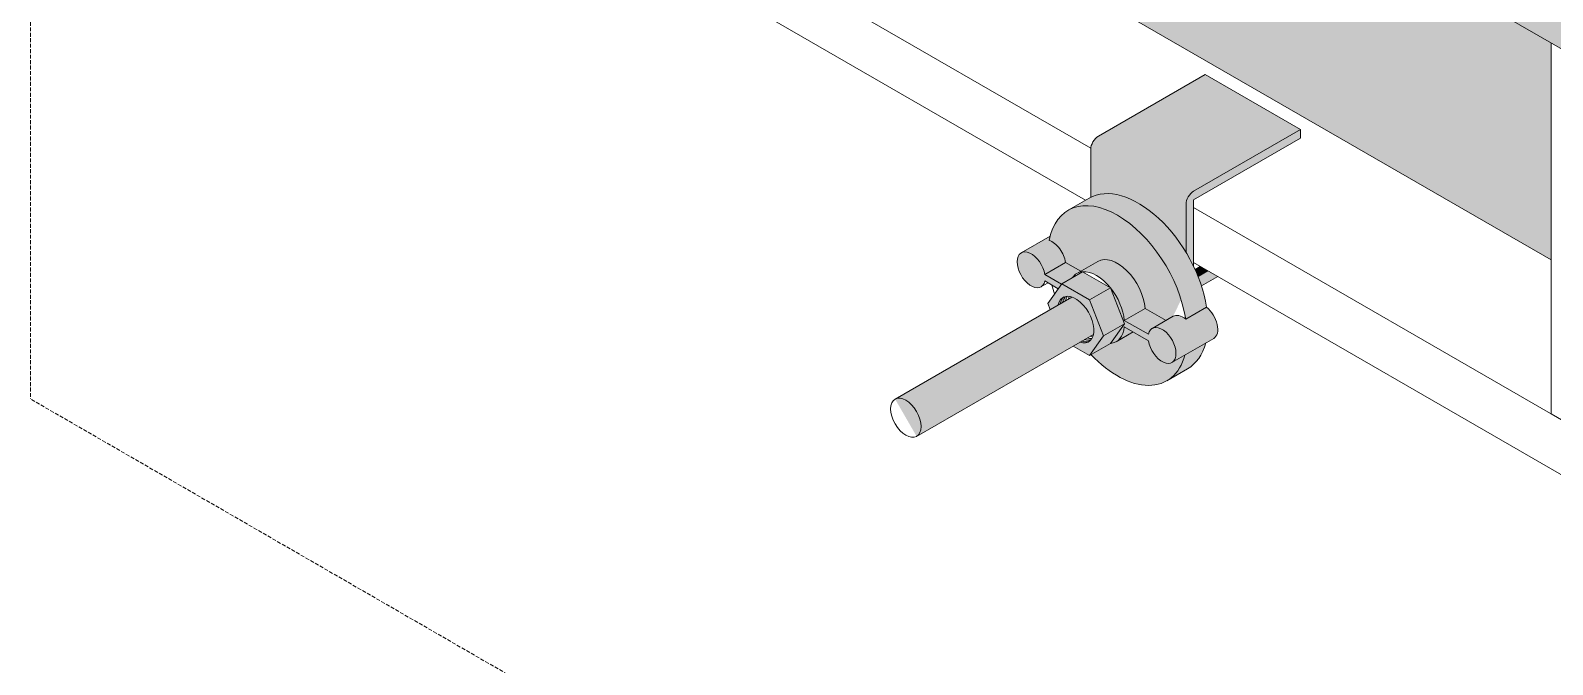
# Model space of a CAD drawing. Extents: x -20676 to 4767, y -817 to 13976.
# Drawn here: x -16681.4 to -16583.8, y 7913.7 to 7954.4 of the extents above; entities that cross this region are included whole.
import ezdxf

# ---------------------------------------------------------------- set-up
doc = ezdxf.new("R2010")
doc.units = 0
doc.linetypes.add('CABLIN', pattern=[0.35, 0.25, -0.1])
doc.layers.get('0').update_dxf_attribs({"lineweight": 13})
for name, color, linetype, lineweight in [('Demarcação 1', 252, 'Continuous', 9), ('Demarcação 2', 254, 'Continuous', 9), ('MADEIRA', 3, 'Continuous', 13), ('Perfil Metálico', 224, 'Continuous', 18)]:
    doc.layers.add(name, color=color, linetype=linetype, lineweight=lineweight)

msp = doc.modelspace()

# ---------------------------------------------------------------- hatches: boundary and pattern name
at = {"layer": 'Demarcação 1'}
h = msp.add_hatch(color=9, dxfattribs=at)
h.set_gradient(color1=(192, 192, 192), one_color=1, tint=1, name='CYLINDER')
edge = h.paths.add_edge_path()
edge.add_line((-16681.38794642308, 8030.847396369743), (-16681.38794642308, 8017.407396369741))
edge.add_line((-16681.38794642308, 8017.407396369712), (-16663.46800799137, 8007.061315092633))
edge.add_ellipse((-16662.63540159229, 8002.771448551368), major_axis=(-2.405775771988733, 4.166925868702711), ratio=0.5773502691896255, start_angle=300.8347082678111, end_angle=329.165291732172, ccw=False)
edge.add_line((-16661.80279519274, 8006.09990403494), (-16557.7802106557, 7946.042436850561))
edge.add_ellipse((-16556.80334912513, 7941.715245582785), major_axis=(-2.405775771988733, 4.166925868702711), ratio=0.5773502691896255, start_angle=298.3144101084296, end_angle=331.6855898879626, ccw=False)
edge.add_line((-16555.82648759398, 7944.914454315045), (-16465.21672930201, 7892.600885973994))
edge.add_ellipse((-16464.23986777167, 7888.273694706366), major_axis=(-2.405775771988733, 4.166925868702711), ratio=0.5773502691896255, start_angle=298.3144101104981, end_angle=331.68558988796246, ccw=False)
edge.add_line((-16463.26300624088, 7891.472903438447), (-16419.59035410876, 7866.258485973969))
edge.add_ellipse((-16418.61349257797, 7861.93129470637), major_axis=(-2.405775771988733, 4.166925868702711), ratio=0.5773502691896255, start_angle=239.31726136607142, end_angle=331.68558988665177, ccw=False)
edge.add_line((-16417.67551183705, 7865.152951272858), (-16411.62986372195, 7861.662494706366))
edge.add_line((-16411.62986372206, 7861.662494706379), (-16399.99048229515, 7868.382494706351))
edge.add_line((-16399.9904822951, 7868.382494706351), (-16681.38794642308, 8030.847396369729))
h = msp.add_hatch(color=9, dxfattribs=at)
h.set_gradient(color1=(192, 192, 192), one_color=1, tint=1, name='CYLINDER')
edge = h.paths.add_edge_path()
edge.add_ellipse((-16662.58454567595, 8002.788047886872), major_axis=(-2.405775771988733, 4.166925868702711), ratio=0.577350269189626, start_angle=240.7412064640886, end_angle=298.3144101108493, ccw=False)
edge.add_line((-16659.30986107763, 8001.96321265581), (-16560.67584111022, 7944.914938069076))
edge.add_ellipse((-16557.82403334235, 7941.125953275168), major_axis=(2.405775771988733, -4.166925868702711), ratio=0.5773502691896255, start_angle=179.9999999993248, end_angle=191.9510254062001, ccw=False)
edge.add_line((-16560.22980911429, 7945.29287914383), (-16559.20912489696, 7945.882171451534))
edge.add_ellipse((-16556.80334912513, 7941.715245582785), major_axis=(-2.405775771988733, 4.166925868702711), ratio=0.5773502691896255, start_angle=331.6855898879626, end_angle=360, ccw=False)
edge.add_line((-16557.7802106557, 7946.042436850559), (-16661.60768414538, 8005.98725661913))
edge = h.paths.add_edge_path()
edge.add_ellipse((-16662.58454567595, 8002.788047886872), major_axis=(-2.405775771988733, 4.166925868702711), ratio=0.577350269189626, start_angle=180, end_angle=208.9739441518216, ccw=False)
edge.add_line((-16660.17876990412, 7998.621122018156), (-16661.03202093159, 7998.128497307696))
edge.add_line((-16661.03202093153, 7998.128497307696), (-16561.11585247277, 7940.441870551918))
edge.add_line((-16561.11585247277, 7940.441870551917), (-16561.11378477553, 7940.443064337403))
edge.add_line((-16561.11378477553, 7940.44306433726), (-16561.22631406725, 7940.733091736778))
edge.add_line((-16561.22631406719, 7940.733091736778), (-16560.89420478295, 7941.205566920848))
edge.add_ellipse((-16557.82403334235, 7941.125953275168), major_axis=(2.405775771988733, -4.166925868702711), ratio=0.5773502691896255, start_angle=244.8768740700716, end_angle=250.5264724854344, ccw=False)
edge.add_line((-16561.02362467516, 7941.637508961734), (-16561.21664236101, 7941.748947774655))
edge.add_line((-16561.21664236095, 7941.748947774655), (-16561.62132437916, 7941.515304502724))
edge.add_ellipse((-16562.04286144131, 7942.383110198261), major_axis=(0.481155154397745, -0.8333851737405393), ratio=0.5773502691896261, start_angle=180.0000000003916, end_angle=359.9999999986215, ccw=False)
edge.add_ellipse((-16562.04286144131, 7942.383110198261), major_axis=(0.481155154397745, -0.8333851737405393), ratio=0.5773502691896261, start_angle=56.53695903280813, end_angle=180.0000000003912)
edge.add_line((-16562.52401659549, 7943.216495371929), (-16561.99015947529, 7943.524717923905))
edge.add_line((-16561.99015947529, 7943.524717923905), (-16659.31449034687, 7999.815490148216))
h = msp.add_hatch(color=256, dxfattribs=at)
h.dxf.hatch_style = 1
h.set_gradient(color1=(132, 132, 132), tint=1, name='SPHERICAL')
edge = h.paths.add_edge_path()
edge.add_line((-16599.97523398784, 7948.053921199707), (-16606.08463657716, 7951.581186429305))
edge.add_line((-16606.08463657722, 7951.581186429288), (-16612.92716747714, 7947.63064937219))
edge.add_ellipse((-16612.92716747713, 7947.066286935482), major_axis=(-0.3456000000000006, -0.598596759095805), ratio=0.5773502691896261, start_angle=224.9999999998697, end_angle=314.9999999999998)
edge.add_line((-16613.41591968439, 7946.784105717041), (-16613.41591968439, 7943.700843534501))
edge.add_ellipse((-16610.36121838999, 7938.177578556828), major_axis=(-3.15692307692308, 5.467951164817456), ratio=0.5773502691896258, start_angle=271.82644889274303, end_angle=358.1735511072676, ccw=False)
edge.add_line((-16607.30651709524, 7940.173578304833), (-16607.30651709524, 7943.377027111446))
edge.add_ellipse((-16606.81776488787, 7943.539021705899), major_axis=(0.3456000000000006, 0.598596759095805), ratio=0.5773502691896261, start_angle=44.99999999993469, end_angle=134.9999999999675, ccw=False)
edge.add_line((-16606.81776488787, 7944.10338414258), (-16599.97523398795, 7948.053921199678))
h = msp.add_hatch(color=256, dxfattribs=at)
h.dxf.hatch_style = 1
h.set_gradient(color1=(132, 132, 132), tint=1, name='SPHERICAL')
edge = h.paths.add_edge_path()
edge.add_line((-16599.97523398784, 7947.489558763), (-16599.97523398784, 7948.053921199678))
edge.add_line((-16599.97523398784, 7948.053921199707), (-16606.81776488775, 7944.103384142609))
edge.add_ellipse((-16606.81776488787, 7943.539021705899), major_axis=(0.3456000000000006, 0.598596759095805), ratio=0.5773502691896261, start_angle=44.99999999993486, end_angle=134.9999999999675)
edge.add_line((-16607.30651709524, 7943.256840487546), (-16607.30651709524, 7940.173578304832))
edge.add_ellipse((-16610.36121838999, 7938.177578556828), major_axis=(-3.15692307692308, 5.467951164817456), ratio=0.5773502691896258, start_angle=262.4688479150752, end_angle=271.82644889274303, ccw=False)
edge.add_line((-16606.81776488787, 7939.267848036088), (-16606.81776488787, 7943.539021705899))
edge.add_line((-16606.81776488787, 7943.539021705899), (-16599.97523398795, 7947.489558762998))
h = msp.add_hatch(color=256, dxfattribs=at)
h.dxf.hatch_style = 1
h.set_gradient(color1=(132, 132, 132), tint=1, name='SPHERICAL')
edge = h.paths.add_edge_path()
edge.add_ellipse((-16610.36121838999, 7938.177578556828), major_axis=(-3.15692307692308, 5.467951164817456), ratio=0.5773502691896258, start_angle=271.826448892743, end_angle=358.1735511072677)
edge.add_ellipse((-16610.36121838999, 7938.177578556828), major_axis=(-3.15692307692308, 5.467951164817456), ratio=0.5773502691896258, start_angle=358.1735511072677, end_angle=360.0000000000026)
edge.add_line((-16613.51814146647, 7943.645529721554), (-16614.85751049621, 7942.872244652081))
edge.add_ellipse((-16611.70058741926, 7937.404293487267), major_axis=(3.15692307692308, -5.467951164817456), ratio=0.5773502691896258, start_angle=56.29308563726602, end_angle=180.0000000000024, ccw=False)
edge.add_line((-16607.32246553553, 7935.886121751926), (-16605.9830965062, 7936.659406821604))
edge.add_ellipse((-16610.36121838999, 7938.177578556828), major_axis=(-3.15692307692308, 5.467951164817456), ratio=0.5773502691896258, start_angle=236.2930856372657, end_angle=249.994809911856)
edge.add_ellipse((-16610.36121838999, 7938.177578556828), major_axis=(-3.15692307692308, 5.467951164817456), ratio=0.5773502691896258, start_angle=249.994809911856, end_angle=256.001000546177)
edge.add_ellipse((-16610.36121838999, 7938.177578556828), major_axis=(-3.15692307692308, 5.467951164817456), ratio=0.5773502691896258, start_angle=256.001000546177, end_angle=260.5320794259401)
edge.add_ellipse((-16610.36121838999, 7938.177578556828), major_axis=(-3.15692307692308, 5.467951164817456), ratio=0.5773502691896258, start_angle=260.5320794259401, end_angle=262.4688479150752)
edge.add_ellipse((-16610.36121838999, 7938.177578556828), major_axis=(-3.15692307692308, 5.467951164817456), ratio=0.5773502691896258, start_angle=262.4688479150752, end_angle=271.826448892743)
h = msp.add_hatch(color=256, dxfattribs=at)
h.dxf.hatch_style = 1
h.set_gradient(color1=(132, 132, 132), tint=1, name='SPHERICAL')
edge = h.paths.add_edge_path()
edge.add_ellipse((-16611.70058741926, 7937.404293487267), major_axis=(3.15692307692308, -5.467951164817456), ratio=0.5773502691896258, start_angle=56.29308563726577, end_angle=180.0000000000022)
edge.add_ellipse((-16611.70058741926, 7937.404293487267), major_axis=(3.15692307692308, -5.467951164817456), ratio=0.5773502691896258, start_angle=180.0000000000022, end_angle=210.153771802942)
edge.add_ellipse((-16611.70058741926, 7937.404293487267), major_axis=(3.15692307692308, -5.467951164817456), ratio=0.5773502691896258, start_angle=210.153771802942, end_angle=213.7069143627306)
edge.add_ellipse((-16615.89727704395, 7939.827253371954), major_axis=(0.6313846153846155, -1.093590232963489), ratio=0.5773502691896261, start_angle=56.536959032804816, end_angle=146.7236510024918, ccw=False)
edge.add_line((-16615.02240485761, 7939.528355031489), (-16614.0475433432, 7938.965518473935))
edge.add_line((-16614.04754334309, 7938.96551847392), (-16612.81652408843, 7939.676247772015))
edge.add_ellipse((-16611.70058741926, 7937.404293487267), major_axis=(1.262769230769228, -2.187180465926976), ratio=0.5773502691896268, start_angle=50.739170477262576, end_angle=180, ccw=False)
edge.add_line((-16609.92371360869, 7936.584624266497), (-16608.58808448764, 7935.813498433838))
edge.add_line((-16608.58808448764, 7935.813498433838), (-16607.99379354732, 7936.156612468227))
edge.add_ellipse((-16607.50389779434, 7934.981333602551), major_axis=(0.6313846153846155, -1.093590232963489), ratio=0.5773502691896261, start_angle=123.276348997522, end_angle=180, ccw=False)
h = msp.add_hatch(color=256, dxfattribs=at)
h.dxf.hatch_style = 1
h.set_gradient(color1=(132, 132, 132), tint=1, name='SPHERICAL')
edge = h.paths.add_edge_path()
edge.add_ellipse((-16615.89727704395, 7939.827253371954), major_axis=(0.6313846153846155, -1.093590232963489), ratio=0.5773502691896261, start_angle=56.53695903280461, end_angle=146.7236510024917)
edge.add_ellipse((-16611.70058741926, 7937.404293487267), major_axis=(3.15692307692308, -5.467951164817456), ratio=0.5773502691896258, start_angle=210.1537718029421, end_angle=213.7069143627307, ccw=False)
edge.add_line((-16616.01611020176, 7941.216765326895), (-16617.86803068877, 7940.147558535373))
edge.add_ellipse((-16617.23664607345, 7939.053968302393), major_axis=(0.6313846153846155, -1.093590232963489), ratio=0.5773502691896261, start_angle=56.53695903281192, end_angle=180.0000000000038, ccw=False)
edge.add_line((-16616.36177388677, 7938.755069961899), (-16615.02240485761, 7939.528355031489))
h = msp.add_hatch(color=256, dxfattribs=at)
h.dxf.hatch_style = 1
h.set_gradient(color1=(132, 132, 132), tint=1, name='SPHERICAL')
edge = h.paths.add_edge_path()
edge.add_ellipse((-16617.23664607345, 7939.053968302393), major_axis=(0.6313846153846155, -1.093590232963489), ratio=0.5773502691896261, start_angle=56.53695903281174, end_angle=180.0000000000032)
edge.add_ellipse((-16617.23664607345, 7939.053968302393), major_axis=(0.6313846153846155, -1.093590232963489), ratio=0.5773502691896261, start_angle=180.0000000000032, end_angle=360.0000000000787)
edge.add_ellipse((-16617.23664607345, 7939.053968302393), major_axis=(0.6313846153846155, -1.093590232963489), ratio=0.5773502691896261, start_angle=360.0000000000787, end_angle=393.4630409671884)
edge.add_line((-16616.36177388677, 7938.342651258177), (-16615.49497045622, 7937.842202064216))
edge.add_line((-16615.49497045617, 7937.842202064245), (-16615.28876110416, 7938.135565743067))
edge.add_line((-16615.28876110404, 7938.135565743036), (-16616.36177388682, 7938.755069961899))
h = msp.add_hatch(color=256, dxfattribs=at)
h.dxf.hatch_style = 1
h.set_gradient(color1=(132, 132, 132), tint=1, name='SPHERICAL')
edge = h.paths.add_edge_path()
edge.add_line((-16615.02240485761, 7939.528355031489), (-16616.36177388677, 7938.755069961899))
edge.add_line((-16616.36177388677, 7938.755069961899), (-16615.28876110398, 7938.135565743036))
edge.add_line((-16615.28876110404, 7938.135565743036), (-16615.27223816373, 7938.159072100225))
edge.add_line((-16615.27223816367, 7938.159072100227), (-16614.58652658754, 7938.554967863352))
edge.add_ellipse((-16613.03995644806, 7936.631008417764), major_axis=(1.262769230769228, -2.187180465926976), ratio=0.5773502691896268, start_angle=179.9999999999906, end_angle=194.9999999998853, ccw=False)
edge.add_line((-16614.30272567917, 7938.818188883639), (-16614.0475433432, 7938.965518473922))
edge.add_line((-16614.04754334309, 7938.96551847392), (-16615.02240485761, 7939.528355031474))
h = msp.add_hatch(color=256, dxfattribs=at)
h.dxf.hatch_style = 1
h.set_gradient(color1=(132, 132, 132), tint=1, name='SPHERICAL')
edge = h.paths.add_edge_path()
edge.add_ellipse((-16611.70058741926, 7937.404293487267), major_axis=(1.262769230769228, -2.187180465926976), ratio=0.5773502691896268, start_angle=50.73917047726238, end_angle=180)
edge.add_line((-16612.9633566499, 7939.591473953229), (-16614.30272567906, 7938.818188883639))
edge.add_ellipse((-16613.03995644806, 7936.631008417764), major_axis=(1.262769230769228, -2.187180465926976), ratio=0.5773502691896268, start_angle=165.000000000028, end_angle=179.9999999999906, ccw=False)
edge.add_ellipse((-16613.03995644806, 7936.631008417764), major_axis=(1.262769230769228, -2.187180465926976), ratio=0.5773502691896268, start_angle=104.99999999997391, end_angle=165.000000000028, ccw=False)
edge.add_ellipse((-16613.03995644806, 7936.631008417764), major_axis=(1.262769230769228, -2.187180465926976), ratio=0.5773502691896268, start_angle=50.739170477262576, end_angle=104.99999999997391, ccw=False)
edge.add_line((-16611.26308263762, 7935.811339196935), (-16609.92371360863, 7936.584624266496))
h = msp.add_hatch(color=256, dxfattribs=at)
h.dxf.hatch_style = 1
h.set_gradient(color1=(132, 132, 132), tint=1, name='SPHERICAL')
edge = h.paths.add_edge_path()
edge.add_line((-16605.90135449979, 7938.988849559666), (-16606.39010670664, 7939.271030777991))
edge.add_line((-16606.39010670658, 7939.271030777989), (-16606.72800015413, 7939.075947904941))
edge.add_ellipse((-16610.36121838999, 7938.177578556828), major_axis=(-3.15692307692308, 5.467951164817456), ratio=0.5773502691896258, start_angle=256.0010005461772, end_angle=260.5320794259402, ccw=False)
edge.add_line((-16606.53438075997, 7938.623371677775), (-16605.90135449979, 7938.98884955965))
h = msp.add_hatch(color=256, dxfattribs=at)
h.dxf.hatch_style = 1
h.set_gradient(color1=(132, 132, 132), tint=1, name='SPHERICAL')
edge = h.paths.add_edge_path()
edge.add_line((-16605.26870514655, 7938.623589285602), (-16605.90135449967, 7938.988849559664))
edge.add_line((-16605.90135449979, 7938.988849559666), (-16606.53438075997, 7938.623371677792))
edge.add_ellipse((-16610.36121838999, 7938.177578556828), major_axis=(-3.15692307692308, 5.467951164817456), ratio=0.5773502691896258, start_angle=249.99480991185618, end_angle=256.0010005461772, ccw=False)
edge.add_line((-16606.31477888876, 7938.019638329233), (-16605.26870514655, 7938.623589285604))
h = msp.add_hatch(color=256, dxfattribs=at)
h.dxf.hatch_style = 1
h.set_gradient(color1=(132, 132, 132), tint=1, name='SPHERICAL')
edge = h.paths.add_edge_path()
edge.add_line((-16612.59350010525, 7934.826676588751), (-16613.48641279135, 7937.128025340744))
edge.add_line((-16613.486412791, 7937.128025340742), (-16615.27223816373, 7938.159072100239))
edge.add_line((-16615.27223816367, 7938.159072100227), (-16615.28876110398, 7938.135565743038))
edge.add_line((-16615.28876110404, 7938.135565743036), (-16615.49497045628, 7937.842202064243))
edge.add_line((-16615.49497045617, 7937.842202064245), (-16616.16515084978, 7936.888770107527))
edge.add_line((-16616.16515084978, 7936.888770107511), (-16616.01748691504, 7936.508188425443))
edge.add_line((-16616.01748691504, 7936.50818842546), (-16615.51319375034, 7936.79934221976))
edge.add_ellipse((-16614.37932547757, 7935.857723348117), major_axis=(-0.8208000000000009, 1.421667302852536), ratio=0.5773502691896264, start_angle=355.3200786188029, end_angle=392.6368975035609, ccw=False)
edge.add_ellipse((-16614.37932547757, 7935.857723348117), major_axis=(-0.8208000000000009, 1.421667302852536), ratio=0.5773502691896264, start_angle=349.0253361099256, end_angle=355.3200786188029, ccw=False)
edge.add_ellipse((-16614.37932547757, 7935.857723348117), major_axis=(-0.8208000000000009, 1.421667302852536), ratio=0.5773502691896264, start_angle=342.5928085264702, end_angle=349.0253361099256, ccw=False)
edge.add_ellipse((-16614.37932547757, 7935.857723348117), major_axis=(-0.8208000000000009, 1.421667302852536), ratio=0.5773502691896264, start_angle=335.92411531679977, end_angle=342.5928085264702, ccw=False)
edge.add_ellipse((-16614.37932547757, 7935.857723348117), major_axis=(-0.8208000000000009, 1.421667302852536), ratio=0.5773502691896264, start_angle=328.8867134268062, end_angle=335.92411531679977, ccw=False)
edge.add_line((-16614.62638082046, 7937.311343903782), (-16614.62785720422, 7937.31049151295))
edge.add_ellipse((-16614.37932547757, 7935.857723348117), major_axis=(-0.8208000000000009, 1.421667302852536), ratio=0.5773502691896264, start_angle=212.6368975035226, end_angle=327.36310249634704, ccw=False)
edge.add_ellipse((-16613.5310584256, 7936.347470558901), major_axis=(-0.8208000000000009, 1.421667302852536), ratio=0.5773502691896264, start_angle=147.3631024964393, end_angle=148.8867134268343, ccw=False)
edge.add_ellipse((-16614.37932547757, 7935.857723348117), major_axis=(-0.8208000000000009, 1.421667302852536), ratio=0.5773502691896264, start_angle=204.0758846831674, end_angle=211.1132865732151, ccw=False)
edge.add_ellipse((-16614.37932547757, 7935.857723348117), major_axis=(-0.8208000000000009, 1.421667302852536), ratio=0.5773502691896264, start_angle=197.407191473494, end_angle=204.0758846831674, ccw=False)
edge.add_ellipse((-16614.37932547757, 7935.857723348117), major_axis=(-0.8208000000000009, 1.421667302852536), ratio=0.5773502691896264, start_angle=190.974663889962, end_angle=197.407191473494, ccw=False)
edge.add_ellipse((-16614.37932547757, 7935.857723348117), major_axis=(-0.8208000000000009, 1.421667302852536), ratio=0.5773502691896264, start_angle=184.679921381206, end_angle=190.974663889962, ccw=False)
edge.add_ellipse((-16614.37932547757, 7935.857723348117), major_axis=(-0.8208000000000009, 1.421667302852536), ratio=0.5773502691896264, start_angle=147.3631024964393, end_angle=184.679921381206, ccw=False)
edge.add_line((-16614.13079375057, 7934.404955183312), (-16614.54349561652, 7934.166681649829))
edge.add_line((-16614.54349561657, 7934.166681649845), (-16613.486412791, 7933.556374596095))
edge.add_line((-16613.486412791, 7933.556374596095), (-16612.59350010525, 7934.826676588751))
h = msp.add_hatch(color=256, dxfattribs=at)
h.dxf.hatch_style = 1
h.set_gradient(color1=(132, 132, 132), tint=1, name='SPHERICAL')
h.paths.add_polyline_path([(-16613.9328691344, 7938.93235716973), (-16615.27223816367, 7938.159072100227), (-16613.486412791, 7937.128025340742), (-16612.14704376196, 7937.901310410216)])
h = msp.add_hatch(color=256, dxfattribs=at)
h.dxf.hatch_style = 1
h.set_gradient(color1=(132, 132, 132), tint=1, name='SPHERICAL')
edge = h.paths.add_edge_path()
edge.add_ellipse((-16614.37932547757, 7935.857723348117), major_axis=(-0.8208000000000009, 1.421667302852536), ratio=0.5773502691896264, start_angle=212.6368975035515, end_angle=327.3631024963466)
edge.add_line((-16614.62785720422, 7937.31049151295), (-16625.95936070806, 7930.768244914869))
edge.add_ellipse((-16625.26816070806, 7929.571051396617), major_axis=(0.6912000000000011, -1.19719351819161), ratio=0.5773502691896258, start_angle=0, end_angle=179.9999999999757, ccw=False)
edge.add_ellipse((-16625.26816070806, 7929.571051396617), major_axis=(0.6912000000000011, -1.19719351819161), ratio=0.5773502691896258, start_angle=179.9999999999754, end_angle=359.9999999999752)
edge.add_line((-16624.57696070806, 7928.373857878365), (-16613.24545720446, 7934.916104476577))
h = msp.add_hatch(color=256, dxfattribs=at)
h.dxf.hatch_style = 1
h.set_gradient(color1=(132, 132, 132), tint=1, name='SPHERICAL')
h.paths.add_polyline_path([(-16612.14704376196, 7937.901310410216), (-16613.486412791, 7937.128025340742), (-16612.59350010525, 7934.826676588751), (-16611.25413107586, 7935.599961658223)])
h = msp.add_hatch(color=256, dxfattribs=at)
h.dxf.hatch_style = 1
h.set_gradient(color1=(132, 132, 132), tint=1, name='SPHERICAL')
edge = h.paths.add_edge_path()
edge.add_ellipse((-16608.84326682315, 7934.208048533166), major_axis=(0.6313846153846155, -1.093590232963489), ratio=0.5773502691896261, start_angle=360.0000000000039, end_angle=540.0000000000034)
edge.add_ellipse((-16608.84326682315, 7934.208048533166), major_axis=(0.6313846153846155, -1.093590232963489), ratio=0.5773502691896261, start_angle=180.0000000000032, end_angle=213.4630409671917)
edge.add_line((-16609.71813900971, 7934.919365577294), (-16611.26308263762, 7935.81133919692))
edge.add_ellipse((-16613.03995644806, 7936.631008417764), major_axis=(1.262769230769228, -2.187180465926976), ratio=0.5773502691896268, start_angle=50.73917047726238, end_angle=104.9999999999736)
edge.add_line((-16612.14704376196, 7937.901310410216), (-16611.25413107586, 7935.599961658223))
edge.add_line((-16611.25413107586, 7935.599961658223), (-16612.14704376208, 7934.329659665655))
edge.add_ellipse((-16613.03995644806, 7936.631008417764), major_axis=(1.262769230769228, -2.187180465926976), ratio=0.5773502691896268, start_angle=345.000000000011, end_angle=360.0000000000275)
edge.add_ellipse((-16613.03995644806, 7936.631008417764), major_axis=(1.262769230769228, -2.187180465926976), ratio=0.5773502691896268, start_angle=360.0000000000275, end_angle=399.2608295227374)
edge.add_line((-16611.26308263762, 7935.398920493095), (-16609.71813900971, 7934.506946873469))
edge.add_ellipse((-16608.84326682315, 7934.208048533166), major_axis=(0.6313846153846155, -1.093590232963489), ratio=0.5773502691896261, start_angle=236.5369590328082, end_angle=360.0000000000039)
h = msp.add_hatch(color=256, dxfattribs=at)
h.dxf.hatch_style = 1
h.set_gradient(color1=(132, 132, 132), tint=1, name='SPHERICAL')
edge = h.paths.add_edge_path(flags=17)
edge.add_line((-16609.92371360869, 7936.584624266497), (-16611.26308263767, 7935.811339196936))
edge.add_line((-16611.26308263762, 7935.811339196935), (-16609.71813900971, 7934.919365577309))
edge.add_ellipse((-16608.84326682315, 7934.208048533166), major_axis=(0.6313846153846155, -1.093590232963489), ratio=0.5773502691896261, start_angle=540.0000000000032, end_angle=573.4630409671917, ccw=False)
edge.add_line((-16609.47465143846, 7935.301638766001), (-16608.58808448782, 7935.813498433838))
edge.add_line((-16608.58808448764, 7935.813498433838), (-16609.92371360869, 7936.584624266497))
h = msp.add_hatch(color=256, dxfattribs=at)
h.dxf.hatch_style = 1
h.set_gradient(color1=(132, 132, 132), tint=1, name='SPHERICAL')
edge = h.paths.add_edge_path()
edge.add_ellipse((-16606.16452876495, 7935.754618672228), major_axis=(0.6313846153846155, -1.093590232963489), ratio=0.5773502691896261, start_angle=-2.518090105059784e-11, end_angle=123.276348997522)
edge.add_line((-16605.98309650614, 7936.659406821604), (-16607.32246553548, 7935.886121751926))
edge.add_ellipse((-16607.50389779434, 7934.981333602551), major_axis=(0.6313846153846155, -1.093590232963489), ratio=0.5773502691896261, start_angle=123.276348997522, end_angle=180)
edge.add_line((-16608.13528240931, 7936.074923835678), (-16609.47465143858, 7935.30163876603))
edge.add_ellipse((-16608.84326682315, 7934.208048533166), major_axis=(0.6313846153846155, -1.093590232963489), ratio=0.5773502691896261, start_angle=360.0000000000037, end_angle=540.0000000000032, ccw=False)
edge.add_line((-16608.15884776267, 7933.145077751407), (-16607.38506463646, 7933.591821647697))
edge.add_line((-16607.38506463629, 7933.591821647697), (-16605.53314414951, 7934.661028439161))
h = msp.add_hatch(color=256, dxfattribs=at)
h.dxf.hatch_style = 1
h.set_gradient(color1=(132, 132, 132), tint=1, name='SPHERICAL')
h.paths.add_polyline_path([(-16611.25413107586, 7935.599961658281), (-16612.59350010525, 7934.826676588751), (-16613.486412791, 7933.556374596095), (-16612.14704376196, 7934.329659665655)])
h = msp.add_hatch(color=256, dxfattribs=at)
h.dxf.hatch_style = 1
h.set_gradient(color1=(132, 132, 132), tint=1, name='SPHERICAL')
edge = h.paths.add_edge_path()
edge.add_line((-16610.693000524, 7935.069783431198), (-16611.26308263773, 7935.398920493095))
edge.add_ellipse((-16613.03995644806, 7936.631008417764), major_axis=(1.262769230769228, -2.187180465926976), ratio=0.5773502691896268, start_angle=360.0000000000275, end_angle=399.26082952273765, ccw=False)
edge.add_line((-16611.77718721766, 7934.443827951745), (-16610.69300052394, 7935.069783431198))
h = msp.add_hatch(color=256, dxfattribs=at)
h.dxf.hatch_style = 1
h.set_gradient(color1=(132, 132, 132), tint=1, name='SPHERICAL')
edge = h.paths.add_edge_path()
edge.add_ellipse((-16610.36121838999, 7938.177578556828), major_axis=(-3.15692307692308, 5.467951164817456), ratio=0.5773502691896258, start_angle=179.9999999999974, end_angle=210.153771802964)
edge.add_line((-16606.04569560702, 7934.365106717287), (-16607.38506463635, 7933.591821647726))
edge.add_ellipse((-16611.70058741926, 7937.404293487267), major_axis=(3.15692307692308, -5.467951164817456), ratio=0.5773502691896258, start_angle=360.0000000000268, end_angle=390.1537718029655, ccw=False)
edge.add_line((-16608.54366434207, 7931.936342322426), (-16607.20429531274, 7932.709627392016))
h = msp.add_hatch(color=256, dxfattribs=at)
h.dxf.hatch_style = 1
h.set_gradient(color1=(132, 132, 132), tint=1, name='SPHERICAL')
edge = h.paths.add_edge_path()
edge.add_ellipse((-16608.84326682315, 7934.208048533166), major_axis=(0.6313846153846155, -1.093590232963489), ratio=0.5773502691896261, start_angle=236.53695903280828, end_angle=360.0000000000037, ccw=False)
edge.add_line((-16609.71813900971, 7934.506946873484), (-16610.69300052394, 7935.069783431212))
edge.add_line((-16610.693000524, 7935.069783431198), (-16611.77718721771, 7934.443827951745))
edge.add_ellipse((-16613.03995644806, 7936.631008417764), major_axis=(1.262769230769228, -2.187180465926976), ratio=0.5773502691896268, start_angle=345.0000000000109, end_angle=360.0000000000275, ccw=False)
edge.add_line((-16612.14704376196, 7934.329659665655), (-16613.39261423196, 7933.610529219597))
edge.add_ellipse((-16611.70058741926, 7937.404293487267), major_axis=(3.15692307692308, -5.467951164817456), ratio=0.5773502691896258, start_angle=292.7288384360598, end_angle=360.0000000000268)
edge.add_ellipse((-16611.70058741926, 7937.404293487267), major_axis=(3.15692307692308, -5.467951164817456), ratio=0.5773502691896258, start_angle=360.0000000000268, end_angle=390.1537718029654)
edge.add_line((-16607.38506463629, 7933.591821647697), (-16608.21188220794, 7933.114458300053))
h = msp.add_hatch(color=256, dxfattribs=at)
h.dxf.hatch_style = 1
h.set_gradient(color1=(132, 132, 132), tint=1, name='SPHERICAL')
edge = h.paths.add_edge_path()
edge.add_ellipse((-16625.26816070806, 7929.571051396617), major_axis=(0.6912000000000011, -1.19719351819161), ratio=0.5773502691896258, start_angle=0, end_angle=179.9999999999754)
edge.add_ellipse((-16625.26816070806, 7929.571051396617), major_axis=(0.6912000000000011, -1.19719351819161), ratio=0.5773502691896258, start_angle=179.9999999999754, end_angle=359.9999999999752)
at = {"layer": 'Demarcação 2'}
h = msp.add_hatch(color=256, dxfattribs=at)
h.dxf.hatch_style = 1
h.paths.add_polyline_path([(-16583.90750517771, 7953.60063737597), (-16619.34204019599, 7974.058775707712), (-16619.34204019599, 7960.152440937363), (-16583.90750517771, 7939.694302605594)])
h.paths.add_polyline_path([(-16619.34204019634, 7995.025175707688), (-16583.90750517771, 7974.567037375888), (-16583.90750517771, 8013.766872427379), (-16619.34204019599, 8034.22501075915)])

# ---------------------------------------------------------------- linework, layer by layer
at = {"color": 106, "linetype": 'CABLIN'}
for p in [(-16681.38794642308, 8093.203012086758), (-16347.68959660647, 7738.113324670776)]:
    msp.add_line(p, (-16681.38794642308, 7930.774156765357), dxfattribs=at)
at = {"extrusion": (-9.999999999999996e-17, 0.8164965809277259, 0.577350269189626)}
for p, q in [((-16612.92716747713, 7947.630649372193), (-16606.08463657722, 7951.581186429292)), ((-16599.97523398784, 7948.053921199711), (-16606.08463657722, 7951.581186429292)), ((-16599.97523398784, 7948.053921199711), (-16606.81776488787, 7944.103384142583)), ((-16599.97523398784, 7947.489558763004), (-16599.97523398784, 7948.053921199711)), ((-16606.81776488787, 7943.539021705903), (-16599.97523398784, 7947.489558763004)), ((-16613.41591968439, 7943.700843534391), (-16613.41591968439, 7946.784105717044)), ((-16614.85751049633, 7942.872244652086), (-16613.51814146647, 7943.645529721733)), ((-16607.30651709524, 7940.173578304837), (-16607.30651709524, 7943.256840487549)), ((-16606.81776488787, 7939.267848036092), (-16606.81776488787, 7943.539021705903)), ((-16617.86803068866, 7940.147558535376), (-16616.01611020176, 7941.216765326899)), ((-16616.36177388677, 7938.755069961902), (-16615.02240485761, 7939.528355031493)), ((-16615.02240485761, 7939.528355031493), (-16614.04754334309, 7938.965518473924)), ((-16614.30272567917, 7938.818188883643), (-16612.9633566499, 7939.591473953233)), ((-16606.39010670658, 7939.271030777993), (-16606.72800015418, 7939.075947904945)), ((-16616.60526145778, 7937.960378069445), (-16616.1524593798, 7938.221803471199)), ((-16616.36177388677, 7938.755069961902), (-16615.28876110404, 7938.135565743039)), ((-16616.36177388677, 7938.342651258181), (-16615.49497045617, 7937.842202064248)), ((-16616.16515084978, 7936.888770107515), (-16615.27223816367, 7938.15907210023)), ((-16615.27223816367, 7938.15907210023), (-16613.9328691344, 7938.932357169733)), ((-16615.27223816367, 7938.15907210023), (-16613.486412791, 7937.128025340746)), ((-16613.9328691344, 7938.932357169733), (-16612.14704376196, 7937.90131041022)), ((-16606.53438075997, 7938.623371677779), (-16605.90135449979, 7938.98884955967)), ((-16606.31477888876, 7938.019638329237), (-16605.26870514655, 7938.623589285606)), ((-16614.62785720422, 7937.310491512953), (-16625.95936070806, 7930.768244914872)), ((-16613.486412791, 7937.128025340746), (-16612.14704376196, 7937.90131041022)), ((-16613.486412791, 7937.128025340746), (-16612.59350010525, 7934.826676588755)), ((-16612.14704376196, 7937.90131041022), (-16611.25413107586, 7935.599961658227)), ((-16616.01748691504, 7936.508188425463), (-16616.16515084978, 7936.888770107515)), ((-16611.26308263762, 7935.811339196938), (-16609.92371360869, 7936.584624266501)), ((-16609.92371360869, 7936.584624266501), (-16608.58808448764, 7935.813498433841)), ((-16605.98309650614, 7936.659406821607), (-16607.32246553553, 7935.88612175193)), ((-16612.59350010525, 7934.826676588755), (-16611.25413107586, 7935.599961658227)), ((-16611.25413107586, 7935.599961658227), (-16612.14704376196, 7934.329659665658)), ((-16611.26308263762, 7935.811339196938), (-16609.71813900971, 7934.919365577298)), ((-16611.26308263762, 7935.398920493099), (-16609.71813900971, 7934.506946873487)), ((-16609.47465143846, 7935.301638766005), (-16608.13528240931, 7936.074923835682)), ((-16613.24545720422, 7934.916104476564), (-16624.57696070806, 7928.373857878369)), ((-16612.59350010525, 7934.826676588755), (-16613.486412791, 7933.556374596099)), ((-16613.486412791, 7933.556374596099), (-16612.14704376196, 7934.329659665658)), ((-16611.77718721766, 7934.443827951749), (-16610.693000524, 7935.069783431201)), ((-16608.21188220806, 7933.114458300073), (-16605.53314414951, 7934.661028439194)), ((-16613.486412791, 7933.556374596099), (-16614.54349561657, 7934.166681649849)), ((-16608.54366434207, 7931.936342322429), (-16607.20429531268, 7932.70962739202))]:
    msp.add_line(p, q, dxfattribs=at)
for centre, major_axis, ratio, start_param, end_param in [((-16612.92716747713, 7947.066286935486), (-0.3455999999999994, -0.5985967590958042), 0.577350269189626, 3.926990816984967, 5.497787143782136), ((-16610.36121838999, 7938.177578556832), (-3.156923076923073, 5.467951164817439), 0.577350269189626, 4.124092344067211, 6.283185307179627), ((-16606.81776488787, 7943.539021705903), (0.3455999999999994, 0.5985967590958042), 0.577350269189626, 0.7853981633963116, 2.356194490191775), ((-16611.70058741926, 7937.40429348727), (3.156923076923073, -5.467951164817439), 0.577350269189626, 0.9824996904774184, 3.729889289907212), ((-16617.23664607345, 7939.053968302396), (0.631384615384615, -1.093590232963488), 0.5773502691896258, 0.986756084187714, 6.867225549786768), ((-16615.89727704395, 7939.827253371957), (0.631384615384615, -1.093590232963488), 0.5773502691896258, 0.9867560841875896, 2.56081080054056), ((-16611.70058741926, 7937.40429348727), (1.262769230769227, -2.187180465926974), 0.577350269189626, 0.8855655845589316, 3.141592653589792), ((-16613.03995644806, 7936.631008417768), (1.262769230769227, -2.187180465926974), 0.577350269189626, 2.879793265791125, 3.403392041386938), ((-16613.03995644806, 7936.631008417768), (1.262769230769227, -2.187180465926974), 0.577350269189626, 1.83259571459358, 2.879793265791125), ((-16611.70058741926, 7937.40429348727), (3.156923076923073, -5.467951164817439), 0.577350269189626, 4.273907714514356, 4.372511808277698), ((-16614.37932547757, 7935.857723348119), (-0.8207999999999966, 1.421667302852531), 0.5773502691896261, 2.571971334516736, 6.852806626252642), ((-16614.24538857436, 7935.935051855064), (-0.8207999999999966, 1.421667302852531), 0.5773502691896261, 0.0816800368335862, 0.5696213190730559), ((-16614.06680603726, 7936.038156531009), (0.8207999999999966, -1.421667302852531), 0.5773502691896261, 3.333136672768707, 3.711213972662897), ((-16613.88822350027, 7936.141261207013), (-0.8207999999999966, 1.421667302852531), 0.5773502691896261, 0.3038128047376282, 0.5696213190730047), ((-16613.7096409627, 7936.244365882987), (0.8207999999999966, -1.421667302852531), 0.5773502691896261, 3.561796111641442, 3.711213972662897), ((-16613.5310584256, 7936.347470558903), (-0.8207999999999966, 1.421667302852531), 0.5773502691896261, 0.5430292918183452, 0.5696213190731072), ((-16613.03995644806, 7936.631008417768), (1.262769230769227, -2.187180465926974), 0.577350269189626, 0.8855655845589316, 1.83259571459358), ((-16607.50389779434, 7934.981333602555), (0.631384615384615, -1.093590232963488), 0.5773502691896258, 2.151578179844368, 3.141592653589792), ((-16606.16452876495, 7935.754618672232), (0.631384615384615, -1.093590232963488), 0.5773502691896258, -4.395e-13, 2.151578179844368), ((-16613.03995644806, 7936.631008417768), (1.262769230769227, -2.187180465926974), 0.577350269189626, 6.021385919380628, 6.968416049415553), ((-16608.84326682315, 7934.208048533168), (0.631384615384615, -1.093590232963488), 0.5773502691896258, 4.128348737777444, 10.00881820337662), ((-16614.24538857436, 7935.935051855064), (-0.8207999999999966, 1.421667302852531), 0.5773502691896261, 2.571971334516502, 3.059912616755841), ((-16614.06680603726, 7936.038156531009), (0.8207999999999966, -1.421667302852531), 0.5773502691896261, 5.713563988106526, 6.091641288000075), ((-16613.88822350027, 7936.141261207013), (-0.8207999999999966, 1.421667302852531), 0.5773502691896261, 2.571971334516736, 2.837779848851944), ((-16613.7096409627, 7936.244365882987), (0.8207999999999966, -1.421667302852531), 0.5773502691896261, 5.713563988106526, 5.862981849127713), ((-16613.5310584256, 7936.347470558903), (-0.8207999999999966, 1.421667302852531), 0.5773502691896261, 2.571971334516736, 2.598563361771502), ((-16610.36121838999, 7938.177578556832), (-3.156923076923073, 5.467951164817439), 0.577350269189626, 3.141592653589748, 3.667875253446552), ((-16611.70058741926, 7937.40429348727), (3.156923076923073, -5.467951164817439), 0.577350269189626, 5.109082046247772, 6.809467907036361)]:
    msp.add_ellipse(centre, major_axis=major_axis, ratio=ratio, start_param=start_param, end_param=end_param)
msp.add_ellipse((-16625.26816070806, 7929.571051396619), major_axis=(0.6911999999999988, -1.197193518191608), ratio=0.577350269189626)
at = {"layer": 'MADEIRA', "extrusion": (-9.999999999999996e-17, 0.8164965809277259, 0.577350269189626)}
for p, q in [((-16613.74255130061, 7943.515966643567), (-16681.38794642308, 7982.571053726993)), ((-16583.90750517771, 7939.694302605598), (-16619.34204019599, 7960.152440937367)), ((-16632.17178563429, 7957.683355276662), (-16613.41250435815, 7946.852679182064)), ((-16583.90750517771, 7929.817959962631), (-16583.90750517771, 7953.600637375974)), ((-16606.81776488787, 7943.045204573822), (-16564.53728364261, 7918.634557345113)), ((-16564.86733058519, 7915.29784480673), (-16606.81776488787, 7939.517939344121)), ((-16579.63092336494, 7927.348874301955), (-16583.90750517771, 7929.817959962631))]:
    msp.add_line(p, q, dxfattribs=at)
at = {"layer": 'Perfil Metálico', "extrusion": (-1e-16, 0.8164965809277258, 0.577350269189626)}
msp.add_line((-16561.11585247277, 7940.44187055192), (-16681.38794642308, 8009.880996369744), dxfattribs=at)

doc.saveas('drawing.dxf')
